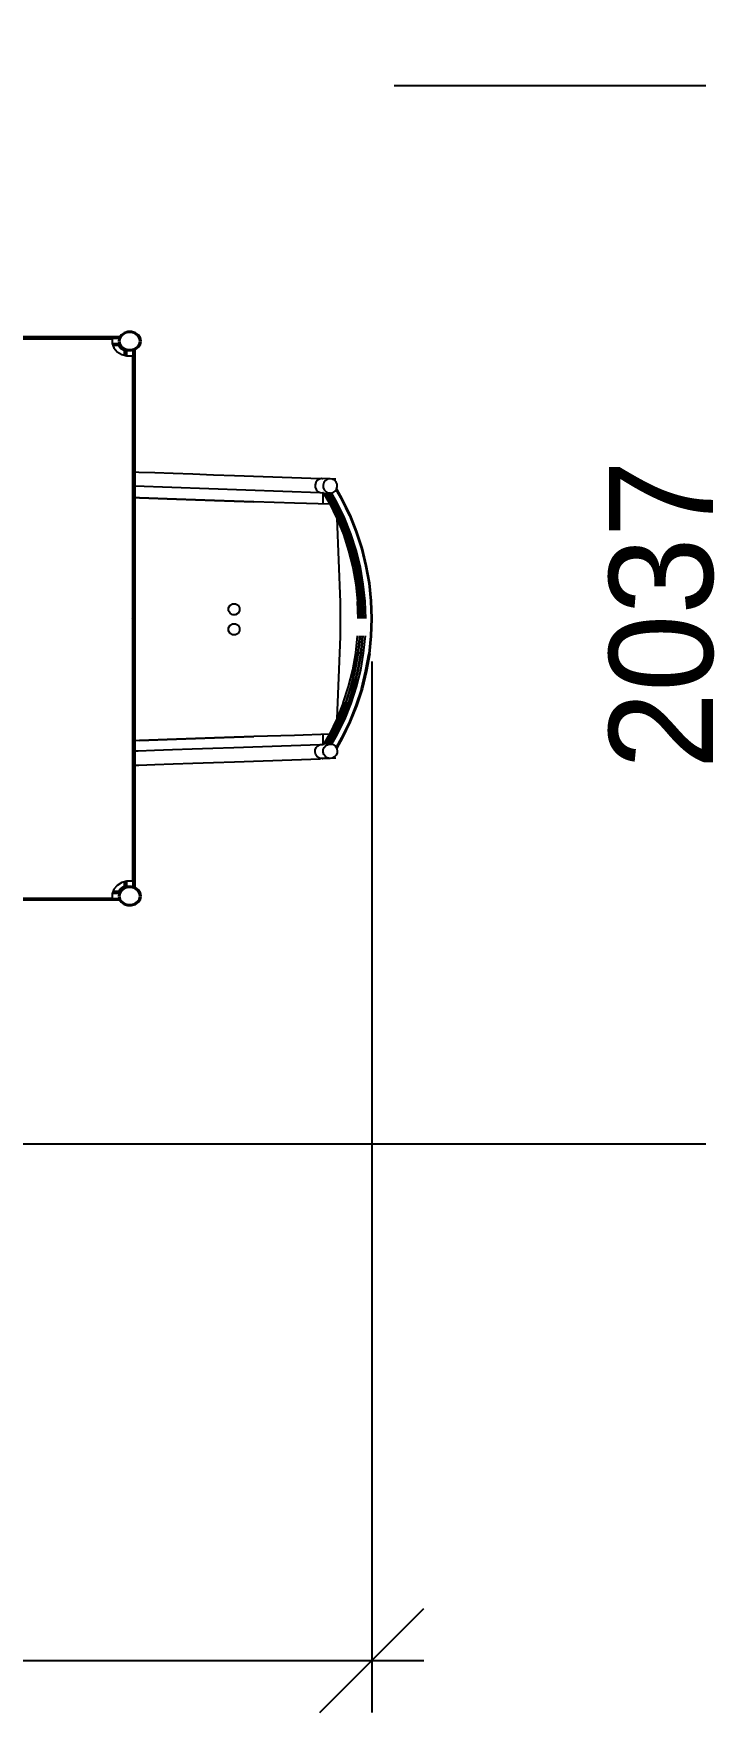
# Model space of a CAD drawing. Header units: millimetres. Extents: x 3103 to 179340, y -10977 to 70536.
# Drawn here: x 45304 to 46579, y 41318 to 44550 of the extents above; entities that cross this region are included whole.
import ezdxf

# ---------------------------------------------------------------- set-up
doc = ezdxf.new("R2010")
doc.units = ezdxf.units.MM
doc.header["$LTSCALE"] = 0.5
doc.layers.add('MEBEL', color=1, linetype='Continuous')
doc.styles.add('WROMLATS', font='wromlats.shx', dxfattribs={"bigfont": 'bigfont.shx'})
doc.dimstyles.new('juka', dxfattribs={"dimscale": 100, "dimtxt": 2, "dimasz": 2, "dimexe": 1, "dimexo": 1, "dimgap": 1, "dimtad": 1, "dimtoh": 1, "dimdec": 0, "dimzin": 0, "dimdsep": 46, "dimtxsty": 'WROMLATS', "dimblk": 'OBLIQUE', "dimcen": -3, "dimdle": 1, "dimclrd": 256, "dimclre": 256, "dimclrt": 256, "dimadec": 0, "dimazin": 0, "dimtfac": 1, "dimtdec": 0, "dimtix": 1, "dimtmove": 2, "dimatfit": 3, "dimldrblk": 'ORIGIN2', "dimfxl": 1, "dimtvp": 2.5, "dimtolj": 1, "dimtzin": 0, "dimarcsym": 0})

# ---------------------------------------------------------------- blocks, each defined once
blk = doc.blocks.new('_Oblique')
at = {"color": 0, "lineweight": -2}
blk.add_line((-0.5, -0.5), (0.5, 0.5), dxfattribs=at)
blk = doc.blocks.new('*D683')
at = {"layer": 'Defpoints', "color": 0, "transparency": 16777216}
for p in [(45898.9, 44449.6), (44404.6, 42412.4), (46713.9, 42412.4)]:
    blk.add_point(p, dxfattribs=at)
at = {"layer": 'MEBEL', "lineweight": -2, "transparency": 16777216}
for p, q in [((46713.9, 44549.6), (46713.9, 42312.4)), ((45998.9, 44449.6), (46813.9, 44449.6)), ((44504.6, 42412.4), (46813.9, 42412.4))]:
    blk.add_line(p, q, dxfattribs=at)
at = {"layer": 'MEBEL', "lineweight": -2, "transparency": 16777216, "xscale": 200, "yscale": 200, "zscale": 200}
for p, rotation in [((46713.9, 44449.6), 90), ((46713.9, 42412.4), 270)]:
    blk.add_blockref('_Oblique', p, dxfattribs=dict(at, rotation=rotation))
at = {"layer": 'MEBEL', "transparency": 16777216, "insert": (46513.9, 43431), "char_height": 200, "attachment_point": 5, "rotation": 90, "style": 'WROMLATS'}
blk.add_mtext('\\A1;2037', dxfattribs=at)
blk = doc.blocks.new('_Origin2')
at = {"color": 0, "linetype": 'ByBlock', "lineweight": -2}
blk.add_line((-0.5, 0), (-1, 0), dxfattribs=at)
for radius in [0.5, 0.25]:
    blk.add_circle((0, 0), radius, dxfattribs=at)
blk = doc.blocks.new('ms_01')
at = {"layer": 'MEBEL'}
for p, q in [((2581.8, 518.1), (2576, 513.9)), ((2588.9, 520.3), (2581.8, 518.1)), ((2589.3, 518.8), (2582.7, 516.8)), ((2589.3, 518.4), (2582.9, 516.4)), ((2596.5, 520.3), (2588.9, 520.3)), ((2596.2, 518.8), (2589.3, 518.8)), ((2596.1, 518.4), (2589.3, 518.4)), ((2602.6, 516.4), (2596.1, 518.4)), ((2602.8, 516.8), (2596.2, 518.8)), ((2603.7, 518.1), (2596.5, 520.3)), ((2609.5, 513.9), (2603.7, 518.1)), ((2573.5, 510.2), (446.2, 510.2)), ((2571.9, 507.1), (447.7, 507.1)), ((460.5, 506.5), (2559.1, 506.5)), ((2559.1, 506.5), (2559.1, 497.4)), ((2559.1, 497.4), (2562.4, 488.8)), ((2571.9, 496.8), (2559.4, 496.8)), ((2573.5, 493.7), (2560.5, 493.7)), ((2570.9, 493.1), (2560.7, 493.2)), ((2562.4, 488.8), (2568.7, 481.5)), ((2572.2, 508.3), (2570.9, 502)), ((2570.9, 502), (2572.2, 495.6)), ((2575.7, 487.2), (2570.9, 493.1)), ((2576, 513.9), (2572.2, 508.3)), ((2572.2, 495.6), (2576, 490)), ((2573.8, 507.8), (2572.6, 502)), ((2572.6, 502), (2573.8, 496.1)), ((2574.3, 507.7), (2573.1, 502)), ((2573.1, 502), (2574.3, 496.2)), ((2573.7, 506.9), (2573.7, 504.6)), ((2573.7, 499.3), (2573.7, 497)), ((2577.3, 513), (2573.8, 507.8)), ((2573.8, 496.1), (2577.3, 491)), ((2577.7, 512.7), (2574.3, 507.7)), ((2574.3, 496.2), (2577.7, 491.2)), ((2582.6, 483.1), (2575.7, 487.2)), ((2576, 490), (2581.8, 485.8)), ((2582.7, 516.8), (2577.3, 513)), ((2577.3, 491), (2582.7, 487.1)), ((2582.9, 516.4), (2577.7, 512.7)), ((2577.7, 491.2), (2582.9, 487.5)), ((2581.8, 485.8), (2588.9, 483.6)), ((2582.7, 487.1), (2589.3, 485.1)), ((2582.9, 487.5), (2589.3, 485.5)), ((2583.2, 485.4), (2583, 485.4)), ((2583, 485.4), (2583, 474.6)), ((2597.1, 485.4), (2588.3, 485.4)), ((2589.3, 485.5), (2596.1, 485.5)), ((2589.3, 485.1), (2596.2, 485.1)), ((2596.1, 485.5), (2602.6, 487.5)), ((2596.2, 485.1), (2602.8, 487.1)), ((2596.5, 483.6), (2603.7, 485.8)), ((2602.1, 485.3), (2602.5, 485.3)), ((2602.5, 485.3), (2602.5, -549.8)), ((2607.8, 512.7), (2602.6, 516.4)), ((2602.6, 487.5), (2607.8, 491.2)), ((2608.2, 513), (2602.8, 516.8)), ((2602.8, 487.1), (2608.2, 491)), ((2603.7, 485.8), (2609.5, 490)), ((2611.2, 507.7), (2607.8, 512.7)), ((2607.8, 491.2), (2611.2, 496.2)), ((2611.6, 507.8), (2608.2, 513)), ((2608.2, 491), (2611.6, 496.1)), ((2613.3, 508.3), (2609.5, 513.9)), ((2609.5, 490), (2613.3, 495.6)), ((2612.4, 502), (2611.2, 507.7)), ((2611.2, 496.2), (2612.4, 502)), ((2612.9, 502), (2611.6, 507.8)), ((2611.6, 496.1), (2612.9, 502)), ((2614.6, 502), (2613.3, 508.3)), ((2613.3, 495.6), (2614.6, 502)), ((2568.7, 481.5), (2577.3, 476.1)), ((2577.3, 476.1), (2587.4, 473.3)), ((2582.7, 474.6), (2582.6, 483.1)), ((2586.7, 484.3), (2586.7, 473.5)), ((2587.4, 473.3), (2598.1, 473.3)), ((2588.9, 483.6), (2596.5, 483.6)), ((2598.1, 473.3), (2598.1, -537.7)), ((2598.8, 484.3), (2598.8, -32.2)), ((2602.5, 250.1), (2610.3, 249.8)), ((2610.3, 249.8), (2641.3, 248.8)), ((2641.3, 248.8), (2676.3, 247.5)), ((2676.3, 247.5), (2714.2, 246.2)), ((2714.2, 246.2), (2754, 244.8)), ((2754, 244.8), (2794.5, 243.4)), ((2794.5, 243.4), (2960.1, 237.6)), ((2951.1, 229.9), (2949.7, 225.4)), ((2954, 233.8), (2951.1, 229.9)), ((2958, 236.4), (2954, 233.8)), ((2962.7, 237.5), (2958, 236.4)), ((2960.1, 237.6), (2960, 236.8)), ((2962.8, 237.4), (2962.7, 237.5)), ((2962.7, 237.5), (2964.4, 237.4)), ((2978.2, 237), (2962.8, 237.4)), ((2966.7, 229.5), (2965.3, 224.9)), ((2969.5, 233.3), (2966.7, 229.5)), ((2973.5, 235.9), (2969.5, 233.3)), ((2978.2, 237), (2973.5, 235.9)), ((2982.9, 236.4), (2978.2, 237)), ((2989.5, 236.5), (2979, 236.9)), ((2987.1, 234.2), (2982.9, 236.4)), ((2990.4, 230.7), (2987.1, 234.2)), ((2992.3, 226.3), (2990.4, 230.7)), ((2992.5, 221.6), (2992.3, 226.3)), ((2959.1, 210), (2602.5, 222.5)), ((2611.8, 200.1), (2602.5, 200.4)), ((2682.6, 197.6), (2611.8, 200.1)), ((2611.8, 200.1), (2682.6, 197.5)), ((2755.9, 195.1), (2682.6, 197.6)), ((2682.6, 197.5), (2755.9, 195)), ((2831.6, 192.6), (2755.9, 195.1)), ((2755.9, 195), (2831.6, 192.6)), ((2949.7, 225.4), (2950, 220.6)), ((2950, 220.6), (2951.8, 216.2)), ((2951.8, 216.2), (2955.1, 212.7)), ((2955.1, 212.7), (2959.4, 210.5)), ((2959.1, 210.6), (2959.1, 210)), ((2959.4, 210.5), (2964.1, 209.9)), ((2964.1, 209.9), (2964.3, 209.9)), ((2964.3, 209.9), (2966.2, 209.8)), ((2966.2, 209.8), (2964.5, 209.9)), ((2964.8, 209.9), (2964.8, 188.3)), ((2965.3, 224.9), (2965.5, 220.1)), ((2965.5, 220.1), (2967.4, 215.7)), ((2977.4, 190.2), (2966, 210.1)), ((2967.4, 215.7), (2970.6, 212.2)), ((2971.8, 209.7), (2969.6, 209.7)), ((2980.7, 191.9), (2970.5, 209.7)), ((2970.6, 212.2), (2974.9, 210)), ((2983, 190.2), (2971.7, 209.8)), ((2979.6, 209.4), (2973, 209.6)), ((2974.9, 210), (2979.6, 209.4)), ((2986.2, 191.9), (2976.1, 209.6)), ((2988.5, 190.2), (2977.4, 209.5)), ((2979.6, 209.4), (2984.3, 210.5)), ((2991.7, 191.9), (2981.4, 209.9)), ((2984.3, 210.5), (2988.2, 213.1)), ((2988.2, 213.1), (2991.1, 217)), ((3001, 196.8), (2990.2, 215.7)), ((2991.1, 217), (2992.5, 221.6)), ((3002.7, 197.7), (2991.3, 217.6)), ((3015.8, 166.2), (3001, 196.8)), ((3017.6, 167), (3002.7, 197.7)), ((2909.8, 190), (2831.6, 192.6)), ((2978.6, 187.9), (2909.8, 190)), ((2980.7, 191.9), (2977.4, 190.2)), ((2977.4, 190.2), (2991.9, 160.4)), ((2995.2, 161.9), (2980.7, 191.9)), ((2986.2, 191.9), (2983, 190.2)), ((2983, 190.2), (2997.4, 160.4)), ((3000.7, 161.9), (2986.2, 191.9)), ((2991.7, 191.9), (2988.5, 190.2)), ((2988.5, 190.2), (3002.9, 160.4)), ((3006.2, 161.9), (2991.7, 191.9)), ((3007.6, 131), (2995.2, 161.9)), ((3013.1, 131), (3000.7, 161.9)), ((3018.6, 131), (3006.2, 161.9)), ((3017.6, 167), (3015.8, 166.2)), ((3015.8, 166.2), (3028.5, 134.6)), ((3030.3, 135.3), (3017.6, 167)), ((2991.5, 161.3), (2998.2, -0.3)), ((2991.9, 160.4), (3004.2, 129.8)), ((2997.4, 160.4), (3009.7, 129.8)), ((3002.9, 160.4), (3015.2, 129.8)), ((3004.2, 129.8), (3014.3, 98.3)), ((3017.8, 99.3), (3007.6, 131)), ((3009.7, 129.8), (3019.9, 98.3)), ((3023.4, 99.3), (3013.1, 131)), ((3015.2, 129.8), (3025.4, 98.3)), ((3028.9, 99.3), (3018.6, 131)), ((3028.5, 134.6), (3038.9, 102.3)), ((3040.8, 102.8), (3030.3, 135.3)), ((3017.8, 99.3), (3014.3, 98.3)), ((3014.3, 98.3), (3022.3, 66.2)), ((3025.8, 67), (3017.8, 99.3)), ((3023.4, 99.3), (3019.9, 98.3)), ((3019.9, 98.3), (3027.8, 66.2)), ((3031.4, 67), (3023.4, 99.3)), ((3028.9, 99.3), (3025.4, 98.3)), ((3025.4, 98.3), (3033.3, 66.2)), ((3036.9, 67), (3028.9, 99.3)), ((3038.9, 102.3), (3047.1, 69.2)), ((3049, 69.6), (3040.8, 102.8)), ((3022.3, 66.2), (3028, 33.7)), ((3031.6, 34.2), (3025.8, 67)), ((3027.8, 66.2), (3033.5, 33.7)), ((3037.1, 34.2), (3031.4, 67)), ((3033.3, 66.2), (3039, 33.7)), ((3042.6, 34.2), (3036.9, 67)), ((3047.1, 69.2), (3053, 35.7)), ((3054.9, 36), (3049, 69.6)), ((3028, 33.7), (3031.4, 0.8)), ((3035.1, 1.1), (3031.6, 34.2)), ((3033.5, 33.7), (3036.9, 0.8)), ((3040.6, 1.1), (3037.1, 34.2)), ((3039, 33.7), (3042.5, 0.8)), ((3046.1, 1.1), (3042.6, 34.2)), ((3053, 35.7), (3056.6, 1.8)), ((3058.5, 2), (3054.9, 36)), ((3031.4, 0.8), (3035.1, 1.1)), ((3032.6, -32.2), (3031.4, 0.8)), ((3036.2, -32.2), (3035.1, 1.1)), ((3036.9, 0.8), (3040.6, 1.1)), ((3038.1, -32.2), (3036.9, 0.8)), ((3041.7, -32.2), (3040.6, 1.1)), ((3042.5, 0.8), (3046.1, 1.1)), ((3043.6, -32.2), (3042.5, 0.8)), ((3047.3, -32.2), (3046.1, 1.1)), ((3056.6, 1.8), (3057.7, -32.2)), ((3059.7, -32.2), (3058.5, 2)), ((2598.8, -32.2), (2598.1, -31.1)), ((2598.1, -33.3), (2598.8, -32.2)), ((2598.8, -32.2), (2598.8, -548.7)), ((2783.1, -11.3), (2785.9, -6.3)), ((2783.1, -17), (2783.1, -11.3)), ((2785.9, -22), (2783.1, -17)), ((2785.9, -6.3), (2790.9, -3.5)), ((2790.9, -24.8), (2785.9, -22)), ((2790.9, -3.5), (2796.6, -3.5)), ((2796.6, -24.8), (2790.9, -24.8)), ((2796.6, -3.5), (2801.6, -6.3)), ((2801.6, -22), (2796.6, -24.8)), ((2801.6, -6.3), (2804.4, -11.3)), ((2804.4, -17), (2801.6, -22)), ((2804.4, -11.3), (2804.4, -17)), ((2998.2, -0.3), (2998.2, -66.7)), ((3057.7, -32.2), (3056.6, -66.2)), ((3058.5, -66.3), (3059.7, -32.2)), ((2783.1, -50), (2785.9, -45)), ((2783.1, -55.7), (2783.1, -50)), ((2785.9, -60.7), (2783.1, -55.7)), ((2785.9, -45), (2790.9, -42.2)), ((2790.9, -63.5), (2785.9, -60.7)), ((2790.9, -42.2), (2796.6, -42.2)), ((2796.6, -63.5), (2790.9, -63.5)), ((2796.6, -42.2), (2801.6, -45)), ((2801.6, -60.7), (2796.6, -63.5)), ((2801.6, -45), (2804.4, -50)), ((2804.4, -55.7), (2801.6, -60.7)), ((2804.4, -50), (2804.4, -55.7)), ((2998.2, -66.7), (2991.6, -225.3)), ((3028, -98.1), (3031.4, -65.2)), ((3035.1, -65.5), (3031.6, -98.6)), ((3033.5, -98.1), (3036.9, -65.2)), ((3040.6, -65.5), (3037.1, -98.6)), ((3039, -98.1), (3042.5, -65.2)), ((3046.1, -65.5), (3042.6, -98.6)), ((3056.6, -66.2), (3053, -100)), ((3054.9, -100.3), (3058.5, -66.3)), ((3022.2, -130.7), (3028, -98.1)), ((3031.6, -98.6), (3025.8, -131.4)), ((3027.8, -130.7), (3033.5, -98.1)), ((3031.6, -98.6), (3028, -98.1)), ((3037.1, -98.6), (3031.3, -131.4)), ((3033.3, -130.7), (3039, -98.1)), ((3037.1, -98.6), (3033.5, -98.1)), ((3042.6, -98.6), (3036.9, -131.4)), ((3042.6, -98.6), (3039, -98.1)), ((3047.1, -133.5), (3053, -100)), ((3054.9, -100.3), (3049, -134)), ((3053, -100), (3054.9, -100.3)), ((3014.3, -162.7), (3022.2, -130.7)), ((3025.8, -131.4), (3017.8, -163.7)), ((3019.8, -162.7), (3027.8, -130.7)), ((3031.3, -131.4), (3023.3, -163.7)), ((3025.3, -162.7), (3033.3, -130.7)), ((3036.9, -131.4), (3028.8, -163.7)), ((3038.9, -166.6), (3047.1, -133.5)), ((3049, -134), (3040.8, -167.1)), ((3004.1, -194.2), (3014.3, -162.7)), ((3017.8, -163.7), (3007.6, -195.4)), ((3009.6, -194.2), (3019.8, -162.7)), ((3023.3, -163.7), (3013.1, -195.4)), ((3015.2, -194.2), (3025.3, -162.7)), ((3028.8, -163.7), (3018.6, -195.4)), ((3038.9, -166.6), (3028.5, -199)), ((3040.8, -167.1), (3030.3, -199.6)), ((3040.8, -167.1), (3038.9, -166.6)), ((2991.8, -224.9), (2977.4, -254.6)), ((2997.3, -224.9), (2982.9, -254.6)), ((3002.8, -224.9), (2988.4, -254.6)), ((3004.1, -194.2), (2991.8, -224.9)), ((3007.6, -195.4), (2995.1, -226.3)), ((3009.6, -194.2), (2997.3, -224.9)), ((3013.1, -195.4), (3000.7, -226.3)), ((3015.2, -194.2), (3002.8, -224.9)), ((3007.6, -195.4), (3004.1, -194.2)), ((3018.6, -195.4), (3006.2, -226.3)), ((3013.1, -195.4), (3009.6, -194.2)), ((3018.6, -195.4), (3015.2, -194.2)), ((3028.5, -199), (3015.8, -230.5)), ((3030.3, -199.6), (3017.5, -231.3)), ((2909.8, -257), (2831.6, -259.5)), ((2977.2, -254.9), (2909.8, -257)), ((2964.8, -255.3), (2964.8, -274.3)), ((2977.4, -254.6), (2966, -274.5)), ((2980.6, -256.3), (2970.4, -274.1)), ((2982.9, -254.6), (2971.7, -274.2)), ((2986.1, -256.3), (2976, -273.9)), ((2988.4, -254.6), (2977.4, -273.9)), ((2995.1, -226.3), (2980.6, -256.3)), ((2991.7, -256.3), (2981.4, -274.2)), ((3000.7, -226.3), (2986.1, -256.3)), ((3006.2, -226.3), (2991.7, -256.3)), ((3015.8, -230.5), (3000.9, -261.2)), ((3017.5, -231.3), (3002.6, -262.1)), ((2611.8, -267.1), (2602.5, -267.4)), ((2602.5, -286.9), (2609.3, -286.6)), ((2609.3, -286.6), (2640.3, -285.6)), ((2682.6, -264.5), (2611.8, -267.1)), ((2611.8, -267.1), (2682.6, -264.6)), ((2640.3, -285.6), (2675.3, -284.3)), ((2675.3, -284.3), (2713.3, -283)), ((2755.9, -262), (2682.6, -264.5)), ((2682.6, -264.6), (2755.9, -262.1)), ((2713.3, -283), (2753.1, -281.6)), ((2753.1, -281.6), (2793.5, -280.2)), ((2831.6, -259.5), (2755.9, -262)), ((2755.9, -262.1), (2831.6, -259.5)), ((2793.5, -280.2), (2959.1, -274.4)), ((2949.7, -289.7), (2950, -285)), ((2951.1, -294.3), (2949.7, -289.7)), ((2950, -285), (2951.8, -280.6)), ((2951.8, -280.6), (2955.1, -277.1)), ((2955.1, -277.1), (2959.4, -274.9)), ((2959.1, -274.4), (2959.1, -275)), ((2959.4, -274.9), (2964.1, -274.3)), ((2964.1, -274.3), (2964.3, -274.3)), ((2964.3, -274.3), (2966.1, -274.2)), ((2966.1, -274.2), (2964.7, -274.3)), ((2965.3, -289.3), (2965.5, -284.5)), ((2966.7, -293.9), (2965.3, -289.3)), ((2965.5, -284.5), (2967.4, -280.1)), ((2967.4, -280.1), (2970.6, -276.6)), ((2971.7, -274.1), (2969.6, -274.1)), ((2970.6, -276.6), (2974.9, -274.4)), ((2979.6, -273.8), (2973, -274)), ((2974.9, -274.4), (2979.6, -273.8)), ((2979.6, -273.8), (2984.3, -274.9)), ((2984.3, -274.9), (2988.2, -277.5)), ((2988.2, -277.5), (2991.1, -281.3)), ((3000.9, -261.2), (2990.1, -280)), ((2992.3, -290.7), (2990.4, -295.1)), ((2991.1, -281.3), (2992.5, -285.9)), ((3002.6, -262.1), (2991.3, -281.9)), ((2992.5, -285.9), (2992.3, -290.7)), ((2602.5, -314.5), (2610.3, -314.2)), ((2610.3, -314.2), (2641.3, -313.1)), ((2641.3, -313.1), (2676.3, -311.9)), ((2676.3, -311.9), (2714.2, -310.6)), ((2714.2, -310.6), (2754, -309.2)), ((2754, -309.2), (2794.5, -307.8)), ((2794.5, -307.8), (2960.1, -302)), ((2954, -298.1), (2951.1, -294.3)), ((2958, -300.8), (2954, -298.1)), ((2962.7, -301.8), (2958, -300.8)), ((2960.1, -302), (2960, -301.2)), ((2962.8, -301.8), (2962.7, -301.8)), ((2962.7, -301.8), (2964.5, -301.8)), ((2978.2, -301.4), (2962.8, -301.8)), ((2969.5, -297.7), (2966.7, -293.9)), ((2973.5, -300.3), (2969.5, -297.7)), ((2978.2, -301.4), (2973.5, -300.3)), ((2982.9, -300.8), (2978.2, -301.4)), ((2989.5, -300.9), (2979, -301.3)), ((2987.1, -298.6), (2982.9, -300.8)), ((2990.4, -295.1), (2987.1, -298.6)), ((2568.7, -545.8), (2562.4, -553.2)), ((2577.3, -540.5), (2568.7, -545.8)), ((2582.6, -547.5), (2575.7, -551.6)), ((2587.4, -537.7), (2577.3, -540.5)), ((2588.9, -548), (2581.8, -550.2)), ((2582.7, -539), (2582.6, -547.5)), ((2583, -549.8), (2583, -538.9)), ((2586.7, -537.9), (2586.7, -548.7)), ((2598.1, -537.7), (2587.4, -537.7)), ((2596.5, -548), (2588.9, -548)), ((2603.7, -550.2), (2596.5, -548)), ((2573.5, -574.6), (446.2, -574.6)), ((2571.9, -571.5), (447.7, -571.5)), ((2559.1, -570.9), (460.5, -570.9)), ((2562.4, -553.2), (2559.1, -561.8)), ((2559.1, -561.8), (2559.1, -570.9)), ((2571.9, -561.2), (2559.4, -561.2)), ((2573.5, -558.1), (2560.5, -558.1)), ((2570.9, -557.5), (2560.7, -557.6)), ((2575.7, -551.6), (2570.9, -557.5)), ((2572.2, -560), (2570.9, -566.3)), ((2570.9, -566.3), (2572.2, -572.7)), ((2576, -554.4), (2572.2, -560)), ((2572.2, -572.7), (2576, -578.3)), ((2573.8, -560.5), (2572.6, -566.3)), ((2572.6, -566.3), (2573.8, -572.2)), ((2574.3, -560.6), (2573.1, -566.3)), ((2573.1, -566.3), (2574.3, -572.1)), ((2573.7, -561.4), (2573.7, -563.7)), ((2573.7, -569), (2573.7, -571.3)), ((2577.3, -555.3), (2573.8, -560.5)), ((2573.8, -572.2), (2577.3, -577.3)), ((2577.7, -555.6), (2574.3, -560.6)), ((2574.3, -572.1), (2577.7, -577.1)), ((2581.8, -550.2), (2576, -554.4)), ((2576, -578.3), (2581.8, -582.5)), ((2582.7, -551.5), (2577.3, -555.3)), ((2577.3, -577.3), (2582.7, -581.2)), ((2582.9, -551.9), (2577.7, -555.6)), ((2577.7, -577.1), (2582.9, -580.8)), ((2589.3, -549.5), (2582.7, -551.5)), ((2582.7, -581.2), (2589.3, -583.2)), ((2589.3, -549.9), (2582.9, -551.9)), ((2582.9, -580.8), (2589.3, -582.8)), ((2583.2, -549.8), (2583, -549.8)), ((2597.3, -549.8), (2588.3, -549.8)), ((2596.2, -549.5), (2589.3, -549.5)), ((2596.1, -549.9), (2589.3, -549.9)), ((2602.6, -551.9), (2596.1, -549.9)), ((2596.1, -582.8), (2602.6, -580.8)), ((2602.8, -551.5), (2596.2, -549.5)), ((2596.2, -583.2), (2602.8, -581.2)), ((2607.8, -555.6), (2602.6, -551.9)), ((2602.6, -580.8), (2607.8, -577.1)), ((2608.2, -555.3), (2602.8, -551.5)), ((2602.8, -581.2), (2608.2, -577.3)), ((2609.5, -554.4), (2603.7, -550.2)), ((2603.7, -582.5), (2609.5, -578.3)), ((2611.2, -560.6), (2607.8, -555.6)), ((2607.8, -577.1), (2611.2, -572.1)), ((2611.6, -560.5), (2608.2, -555.3)), ((2608.2, -577.3), (2611.6, -572.2)), ((2613.3, -560), (2609.5, -554.4)), ((2609.5, -578.3), (2613.3, -572.7)), ((2612.4, -566.3), (2611.2, -560.6)), ((2611.2, -572.1), (2612.4, -566.3)), ((2612.9, -566.3), (2611.6, -560.5)), ((2611.6, -572.2), (2612.9, -566.3)), ((2614.6, -566.3), (2613.3, -560)), ((2613.3, -572.7), (2614.6, -566.3)), ((2581.8, -582.5), (2588.9, -584.7)), ((2588.9, -584.7), (2596.5, -584.7)), ((2589.3, -582.8), (2596.1, -582.8)), ((2589.3, -583.2), (2596.2, -583.2)), ((2596.5, -584.7), (2603.7, -582.5))]:
    blk.add_line(p, q, dxfattribs=at)
blk = doc.blocks.new('*D831')
at = {"layer": 'Defpoints', "color": 0, "transparency": 16777216}
for p in [(42896.2, 43438.5), (45955.9, 43440.5), (45955.9, 41417.6)]:
    blk.add_point(p, dxfattribs=at)
at = {"layer": 'MEBEL', "lineweight": -2, "transparency": 16777216}
for p, q in [((42896.2, 43338.5), (42896.2, 41317.6)), ((45955.9, 43340.5), (45955.9, 41317.6)), ((42796.2, 41417.6), (46055.9, 41417.6))]:
    blk.add_line(p, q, dxfattribs=at)
at = {"layer": 'MEBEL', "lineweight": -2, "transparency": 16777216, "xscale": 200, "yscale": 200, "zscale": 200, "rotation": 180}
blk.add_blockref('_Oblique', (42896.2, 41417.6), dxfattribs=at)
at = {"layer": 'MEBEL', "lineweight": -2, "transparency": 16777216, "xscale": 200, "yscale": 200, "zscale": 200}
blk.add_blockref('_Oblique', (45955.9, 41417.6), dxfattribs=at)
at = {"layer": 'MEBEL', "transparency": 16777216, "insert": (44426.1, 41617.6), "char_height": 200, "attachment_point": 5, "style": 'WROMLATS'}
blk.add_mtext('\\A1;3060', dxfattribs=at)

msp = doc.modelspace()

# ---------------------------------------------------------------- block references
at = {"layer": 'MEBEL'}
msp.add_blockref('ms_01', (42896.8, 43455.6), dxfattribs=at)

# ---------------------------------------------------------------- dimensions: what is measured, and where the dimension line sits
dim = msp.add_linear_dim(base=(46713.9, 42412.4), p1=(45898.9, 44449.6), p2=(44404.6, 42412.4), angle=90, dimstyle='juka', dxfattribs=at)
dim.commit()
dim.dimension.update_dxf_attribs({"geometry": '*D683', "text_midpoint": (46513.9, 43431)})
dim = msp.add_linear_dim(base=(45955.9, 41417.6), p1=(42896.2, 43438.5), p2=(45955.9, 43440.5), dimstyle='juka', override={"dimfxl": 1.5}, dxfattribs=at)
dim.commit()
dim.dimension.update_dxf_attribs({"geometry": '*D831', "text_midpoint": (44426.1, 41617.6)})

doc.saveas('drawing.dxf')
